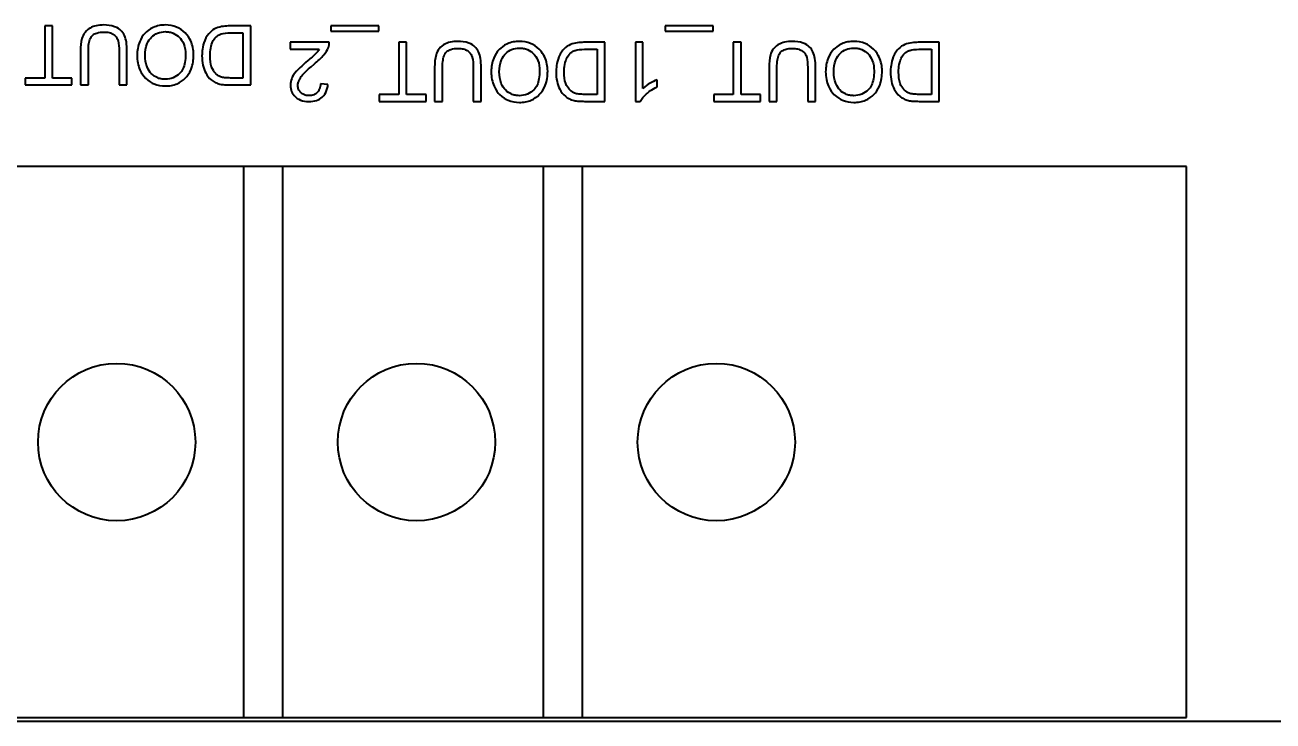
# Model space of a CAD drawing. Header units: millimetres. Extents: x 0 to 5945, y 0 to 4205.
# Drawn here: x 1661.34 to 1693.06, y 219.62 to 237.31 of the extents above; entities that cross this region are included whole.
import ezdxf

# ---------------------------------------------------------------- set-up
doc = ezdxf.new("R2010")
doc.units = ezdxf.units.MM
doc.header["$LTSCALE"] = 5
doc.layers.add('가시적인 것(ISO)', color=3, linetype='Continuous', lineweight=40)

msp = doc.modelspace()

# ---------------------------------------------------------------- linework, layer by layer
at = {"layer": '가시적인 것(ISO)'}
for p, q in [((1662.036, 237.289), (1661.837, 237.289)), ((1661.837, 237.289), (1661.837, 235.966)), ((1662.036, 235.966), (1662.036, 237.289)), ((1667.075, 237.289), (1666.534, 237.289)), ((1667.075, 235.789), (1667.075, 237.289)), ((1670.33, 237.289), (1669.109, 237.289)), ((1669.109, 237.289), (1669.109, 237.156)), ((1670.33, 237.156), (1670.33, 237.289)), ((1678.83, 237.289), (1677.609, 237.289)), ((1677.609, 237.289), (1677.609, 237.156)), ((1678.83, 237.156), (1678.83, 237.289)), ((1666.556, 237.112), (1666.877, 237.112)), ((1666.877, 237.112), (1666.877, 235.966)), ((1669.109, 237.156), (1670.33, 237.156)), ((1677.609, 237.156), (1678.83, 237.156)), ((1662.748, 236.656), (1662.748, 235.789)), ((1662.947, 235.789), (1662.947, 236.655)), ((1663.729, 236.655), (1663.729, 235.789)), ((1663.928, 235.789), (1663.928, 236.656)), ((1669.071, 236.873), (1668.079, 236.873)), ((1668.079, 236.873), (1668.079, 236.696)), ((1668.079, 236.696), (1668.814, 236.696)), ((1671.036, 236.873), (1670.837, 236.873)), ((1670.837, 236.873), (1670.837, 235.55)), ((1671.036, 235.55), (1671.036, 236.873)), ((1676.075, 236.873), (1675.534, 236.873)), ((1675.556, 236.696), (1675.877, 236.696)), ((1675.877, 236.696), (1675.877, 235.55)), ((1676.075, 235.373), (1676.075, 236.873)), ((1677.038, 236.873), (1676.854, 236.873)), ((1676.854, 236.873), (1676.854, 235.367)), ((1677.038, 235.7), (1677.038, 236.873)), ((1679.536, 236.873), (1679.337, 236.873)), ((1679.337, 236.873), (1679.337, 235.55)), ((1679.536, 235.55), (1679.536, 236.873)), ((1684.575, 236.873), (1684.034, 236.873)), ((1684.056, 236.696), (1684.377, 236.696)), ((1684.377, 236.696), (1684.377, 235.55)), ((1684.575, 235.373), (1684.575, 236.873)), ((1671.748, 236.24), (1671.748, 235.373)), ((1671.947, 235.373), (1671.947, 236.238)), ((1672.729, 236.238), (1672.729, 235.373)), ((1672.928, 235.373), (1672.928, 236.24)), ((1680.248, 236.24), (1680.248, 235.373)), ((1680.447, 235.373), (1680.447, 236.238)), ((1681.229, 236.238), (1681.229, 235.373)), ((1681.428, 235.373), (1681.428, 236.24)), ((1661.837, 235.966), (1661.341, 235.966)), ((1661.341, 235.966), (1661.341, 235.789)), ((1661.341, 235.789), (1662.53, 235.789)), ((1662.53, 235.966), (1662.036, 235.966)), ((1662.53, 235.789), (1662.53, 235.966)), ((1662.748, 235.789), (1662.947, 235.789)), ((1663.729, 235.789), (1663.928, 235.789)), ((1666.559, 235.789), (1667.075, 235.789)), ((1666.877, 235.966), (1666.561, 235.966)), ((1669.036, 235.801), (1668.846, 235.82)), ((1677.406, 235.743), (1677.406, 235.922)), ((1670.837, 235.55), (1670.341, 235.55)), ((1670.341, 235.55), (1670.341, 235.373)), ((1670.341, 235.373), (1671.53, 235.373)), ((1671.53, 235.55), (1671.036, 235.55)), ((1671.53, 235.373), (1671.53, 235.55)), ((1671.748, 235.373), (1671.947, 235.373)), ((1672.729, 235.373), (1672.928, 235.373)), ((1675.559, 235.373), (1676.075, 235.373)), ((1675.877, 235.55), (1675.561, 235.55)), ((1679.337, 235.55), (1678.841, 235.55)), ((1678.841, 235.55), (1678.841, 235.373)), ((1678.841, 235.373), (1680.03, 235.373)), ((1680.03, 235.55), (1679.536, 235.55)), ((1680.03, 235.373), (1680.03, 235.55)), ((1680.248, 235.373), (1680.447, 235.373)), ((1681.229, 235.373), (1681.428, 235.373)), ((1684.059, 235.373), (1684.575, 235.373)), ((1684.377, 235.55), (1684.061, 235.55)), ((1676.854, 235.367), (1676.973, 235.367)), ((1666.887, 233.713), (1660.267, 233.713)), ((1666.887, 233.713), (1666.887, 219.713)), ((1667.887, 233.713), (1666.887, 233.713)), ((1667.887, 219.713), (1667.887, 233.713)), ((1674.507, 233.713), (1667.887, 233.713)), ((1674.507, 233.713), (1674.507, 219.713)), ((1675.507, 233.713), (1674.507, 233.713)), ((1675.507, 219.713), (1675.507, 233.713)), ((1690.856, 233.713), (1675.507, 233.713)), ((1690.856, 219.713), (1690.856, 233.713)), ((1574.737, 219.623), (1744.737, 219.623)), ((1660.267, 219.713), (1666.887, 219.713)), ((1666.887, 219.713), (1667.887, 219.713)), ((1667.887, 219.713), (1674.507, 219.713)), ((1674.507, 219.713), (1675.507, 219.713)), ((1675.507, 219.713), (1690.856, 219.713))]:
    msp.add_line(p, q, dxfattribs=at)
for centre in [(1663.667, 226.713), (1671.287, 226.713), (1678.907, 226.713)]:
    msp.add_circle(centre, 2, dxfattribs=at)
for points, knots in [([(1663.335, 237.314), (1663.271, 237.314), (1663.206, 237.309), (1663.09, 237.282), (1663.039, 237.264), (1662.97, 237.223), (1662.912, 237.187), (1662.822, 237.074), (1662.799, 237.022), (1662.757, 236.877), (1662.748, 236.766), (1662.748, 236.656)], [-0.1827395, -0.1827395, -0.1827395, -0.1827395, -0.1243095, -0.1243095, -0.0742781, -0.0742781, -0.0514626, -0.0514626, -0.0329561, -0.0329561, 0, 0, 0, 0]), ([(1663.928, 236.656), (1663.928, 236.73), (1663.924, 236.807), (1663.903, 236.936), (1663.888, 236.995), (1663.841, 237.097), (1663.81, 237.14), (1663.74, 237.205), (1663.692, 237.242), (1663.527, 237.303), (1663.428, 237.314), (1663.335, 237.314)], [-0.1666428, -0.1666428, -0.1666428, -0.1666428, -0.120317, -0.120317, -0.0849202, -0.0849202, -0.0527526, -0.0527526, -0.028158, -0.028158, 0, 0, 0, 0]), ([(1664.903, 237.314), (1664.85, 237.314), (1664.797, 237.309), (1664.693, 237.287), (1664.644, 237.271), (1664.493, 237.203), (1664.43, 237.148), (1664.327, 237.045), (1664.282, 236.963), (1664.206, 236.779), (1664.186, 236.662), (1664.186, 236.541)], [-0.08052814, -0.08052814, -0.08052814, -0.08052814, -0.075448, -0.075448, -0.0704261, -0.0704261, -0.05969695, -0.05969695, -0.03604414, -0.03604414, 0, 0, 0, 0]), ([(1665.621, 236.559), (1665.621, 236.619), (1665.615, 236.679), (1665.59, 236.797), (1665.572, 236.853), (1665.52, 236.969), (1665.477, 237.045), (1665.342, 237.178), (1665.268, 237.227), (1665.098, 237.298), (1665.002, 237.314), (1664.903, 237.314)], [-0.1419282, -0.1419282, -0.1419282, -0.1419282, -0.11405, -0.11405, -0.0863552, -0.0863552, -0.0554723, -0.0554723, -0.0295193, -0.0295193, 0, 0, 0, 0]), ([(1666.534, 237.289), (1666.437, 237.289), (1666.311, 237.28), (1666.137, 237.207), (1666.087, 237.173), (1665.993, 237.079), (1665.946, 237.019), (1665.844, 236.767), (1665.835, 236.624), (1665.835, 236.531)], [-0.1013045, -0.1013045, -0.1013045, -0.1013045, -0.0660401, -0.0660401, -0.0467074, -0.0467074, -0.0277304, -0.0277304, 0, 0, 0, 0]), ([(1662.947, 236.655), (1662.947, 236.717), (1662.95, 236.783), (1662.969, 236.89), (1662.981, 236.937), (1663.018, 237.011), (1663.036, 237.034), (1663.088, 237.078), (1663.122, 237.096), (1663.219, 237.128), (1663.288, 237.135), (1663.352, 237.135)], [-0.06580544, -0.06580544, -0.06580544, -0.06580544, -0.05062257, -0.05062257, -0.03951225, -0.03951225, -0.0306635, -0.0306635, -0.01915675, -0.01915675, 0, 0, 0, 0]), ([(1663.352, 237.135), (1663.393, 237.135), (1663.434, 237.131), (1663.519, 237.11), (1663.552, 237.094), (1663.606, 237.062), (1663.632, 237.039), (1663.683, 236.973), (1663.697, 236.935), (1663.724, 236.835), (1663.729, 236.742), (1663.729, 236.655)], [-0.0552723, -0.0552723, -0.0552723, -0.0552723, -0.05006966, -0.05006966, -0.04418631, -0.04418631, -0.03650006, -0.03650006, -0.02622502, -0.02622502, 0, 0, 0, 0]), ([(1664.391, 236.539), (1664.391, 236.642), (1664.405, 236.749), (1664.474, 236.913), (1664.513, 236.965), (1664.599, 237.05), (1664.649, 237.083), (1664.768, 237.133), (1664.836, 237.144), (1664.904, 237.144)], [-0.08165834, -0.08165834, -0.08165834, -0.08165834, -0.05685822, -0.05685822, -0.03882835, -0.03882835, -0.0205962, -0.0205962, 0, 0, 0, 0]), ([(1664.904, 237.144), (1664.94, 237.144), (1664.975, 237.141), (1665.043, 237.128), (1665.075, 237.118), (1665.165, 237.08), (1665.217, 237.043), (1665.295, 236.964), (1665.338, 236.911), (1665.404, 236.744), (1665.417, 236.652), (1665.417, 236.561)], [-0.1304948, -0.1304948, -0.1304948, -0.1304948, -0.1101568, -0.1101568, -0.0908219, -0.0908219, -0.0538229, -0.0538229, -0.0272604, -0.0272604, 0, 0, 0, 0]), ([(1666.04, 236.528), (1666.04, 236.594), (1666.044, 236.663), (1666.07, 236.801), (1666.09, 236.851), (1666.127, 236.93), (1666.154, 236.972), (1666.189, 237.007)], [-0.03646535, -0.03646535, -0.03646535, -0.03646535, -0.02628406, -0.02628406, -0.01488015, -0.01488015, 0, 0, 0, 0]), ([(1666.189, 237.007), (1666.207, 237.024), (1666.226, 237.039), (1666.276, 237.068), (1666.305, 237.079), (1666.386, 237.105), (1666.468, 237.112), (1666.556, 237.112)], [-0.03972134, -0.03972134, -0.03972134, -0.03972134, -0.03404767, -0.03404767, -0.02637667, -0.02637667, 0, 0, 0, 0]), ([(1668.814, 236.696), (1668.792, 236.66), (1668.766, 236.626), (1668.672, 236.527), (1668.597, 236.468), (1668.524, 236.408)], [-0.04103729, -0.04103729, -0.04103729, -0.04103729, -0.02838873, -0.02838873, 0, 0, 0, 0]), ([(1668.686, 236.318), (1668.783, 236.398), (1668.872, 236.479), (1668.983, 236.612), (1669.023, 236.675), (1669.049, 236.745)], [-0.05177971, -0.05177971, -0.05177971, -0.05177971, -0.02233854, -0.02233854, 0, 0, 0, 0]), ([(1669.049, 236.745), (1669.057, 236.765), (1669.063, 236.786), (1669.07, 236.829), (1669.071, 236.851), (1669.071, 236.873)], [-0.01312176, -0.01312176, -0.01312176, -0.01312176, -0.00656352, -0.00656352, 0, 0, 0, 0]), ([(1672.335, 236.898), (1672.271, 236.898), (1672.206, 236.893), (1672.09, 236.866), (1672.039, 236.847), (1671.97, 236.807), (1671.912, 236.771), (1671.822, 236.658), (1671.799, 236.606), (1671.757, 236.461), (1671.748, 236.349), (1671.748, 236.24)], [-0.1827395, -0.1827395, -0.1827395, -0.1827395, -0.1243095, -0.1243095, -0.0742781, -0.0742781, -0.0514626, -0.0514626, -0.0329561, -0.0329561, 0, 0, 0, 0]), ([(1671.947, 236.238), (1671.947, 236.301), (1671.95, 236.367), (1671.969, 236.473), (1671.981, 236.521), (1672.018, 236.594), (1672.036, 236.618), (1672.088, 236.662), (1672.122, 236.68), (1672.219, 236.712), (1672.288, 236.719), (1672.352, 236.719)], [-0.06580544, -0.06580544, -0.06580544, -0.06580544, -0.05062257, -0.05062257, -0.03951225, -0.03951225, -0.0306635, -0.0306635, -0.01915675, -0.01915675, 0, 0, 0, 0]), ([(1672.928, 236.24), (1672.928, 236.313), (1672.924, 236.391), (1672.903, 236.52), (1672.888, 236.578), (1672.841, 236.681), (1672.81, 236.724), (1672.74, 236.789), (1672.692, 236.826), (1672.527, 236.887), (1672.428, 236.898), (1672.335, 236.898)], [-0.1666428, -0.1666428, -0.1666428, -0.1666428, -0.120317, -0.120317, -0.0849202, -0.0849202, -0.0527526, -0.0527526, -0.028158, -0.028158, 0, 0, 0, 0]), ([(1672.352, 236.719), (1672.393, 236.719), (1672.434, 236.715), (1672.519, 236.694), (1672.552, 236.678), (1672.606, 236.646), (1672.632, 236.623), (1672.683, 236.557), (1672.697, 236.519), (1672.724, 236.419), (1672.729, 236.326), (1672.729, 236.238)], [-0.0552723, -0.0552723, -0.0552723, -0.0552723, -0.05006966, -0.05006966, -0.04418631, -0.04418631, -0.03650006, -0.03650006, -0.02622502, -0.02622502, 0, 0, 0, 0]), ([(1673.903, 236.898), (1673.85, 236.898), (1673.797, 236.893), (1673.693, 236.871), (1673.644, 236.855), (1673.493, 236.787), (1673.43, 236.732), (1673.327, 236.628), (1673.282, 236.547), (1673.206, 236.363), (1673.186, 236.245), (1673.186, 236.125)], [-0.08052814, -0.08052814, -0.08052814, -0.08052814, -0.075448, -0.075448, -0.0704261, -0.0704261, -0.05969695, -0.05969695, -0.03604414, -0.03604414, 0, 0, 0, 0]), ([(1673.391, 236.123), (1673.391, 236.226), (1673.405, 236.333), (1673.474, 236.497), (1673.513, 236.549), (1673.599, 236.634), (1673.649, 236.667), (1673.768, 236.717), (1673.836, 236.728), (1673.904, 236.728)], [-0.08165834, -0.08165834, -0.08165834, -0.08165834, -0.05685822, -0.05685822, -0.03882835, -0.03882835, -0.0205962, -0.0205962, 0, 0, 0, 0]), ([(1674.621, 236.142), (1674.621, 236.203), (1674.615, 236.263), (1674.59, 236.38), (1674.572, 236.437), (1674.52, 236.553), (1674.477, 236.629), (1674.342, 236.762), (1674.268, 236.811), (1674.098, 236.882), (1674.002, 236.898), (1673.903, 236.898)], [-0.1419282, -0.1419282, -0.1419282, -0.1419282, -0.11405, -0.11405, -0.0863552, -0.0863552, -0.0554723, -0.0554723, -0.0295193, -0.0295193, 0, 0, 0, 0]), ([(1673.904, 236.728), (1673.94, 236.728), (1673.975, 236.725), (1674.043, 236.712), (1674.075, 236.702), (1674.165, 236.664), (1674.217, 236.627), (1674.295, 236.548), (1674.338, 236.494), (1674.404, 236.328), (1674.417, 236.236), (1674.417, 236.145)], [-0.1304948, -0.1304948, -0.1304948, -0.1304948, -0.1101568, -0.1101568, -0.0908219, -0.0908219, -0.0538229, -0.0538229, -0.0272604, -0.0272604, 0, 0, 0, 0]), ([(1675.534, 236.873), (1675.437, 236.873), (1675.311, 236.863), (1675.137, 236.791), (1675.087, 236.757), (1674.993, 236.663), (1674.946, 236.602), (1674.844, 236.351), (1674.835, 236.207), (1674.835, 236.115)], [-0.1013045, -0.1013045, -0.1013045, -0.1013045, -0.0660401, -0.0660401, -0.0467074, -0.0467074, -0.0277304, -0.0277304, 0, 0, 0, 0]), ([(1675.189, 236.591), (1675.207, 236.608), (1675.226, 236.623), (1675.276, 236.652), (1675.305, 236.662), (1675.386, 236.689), (1675.468, 236.696), (1675.556, 236.696)], [-0.03972134, -0.03972134, -0.03972134, -0.03972134, -0.03404767, -0.03404767, -0.02637667, -0.02637667, 0, 0, 0, 0]), ([(1680.835, 236.898), (1680.771, 236.898), (1680.706, 236.893), (1680.59, 236.866), (1680.539, 236.847), (1680.47, 236.807), (1680.412, 236.771), (1680.322, 236.658), (1680.299, 236.606), (1680.257, 236.461), (1680.248, 236.349), (1680.248, 236.24)], [-0.1827395, -0.1827395, -0.1827395, -0.1827395, -0.1243095, -0.1243095, -0.0742781, -0.0742781, -0.0514626, -0.0514626, -0.0329561, -0.0329561, 0, 0, 0, 0]), ([(1680.447, 236.238), (1680.447, 236.301), (1680.45, 236.367), (1680.469, 236.473), (1680.481, 236.521), (1680.518, 236.594), (1680.536, 236.618), (1680.588, 236.662), (1680.622, 236.68), (1680.719, 236.712), (1680.788, 236.719), (1680.852, 236.719)], [-0.06580544, -0.06580544, -0.06580544, -0.06580544, -0.05062257, -0.05062257, -0.03951225, -0.03951225, -0.0306635, -0.0306635, -0.01915675, -0.01915675, 0, 0, 0, 0]), ([(1681.428, 236.24), (1681.428, 236.313), (1681.424, 236.391), (1681.403, 236.52), (1681.388, 236.578), (1681.341, 236.681), (1681.31, 236.724), (1681.24, 236.789), (1681.192, 236.826), (1681.027, 236.887), (1680.928, 236.898), (1680.835, 236.898)], [-0.1666428, -0.1666428, -0.1666428, -0.1666428, -0.120317, -0.120317, -0.0849202, -0.0849202, -0.0527526, -0.0527526, -0.028158, -0.028158, 0, 0, 0, 0]), ([(1680.852, 236.719), (1680.893, 236.719), (1680.934, 236.715), (1681.019, 236.694), (1681.052, 236.678), (1681.106, 236.646), (1681.132, 236.623), (1681.183, 236.557), (1681.197, 236.519), (1681.224, 236.419), (1681.229, 236.326), (1681.229, 236.238)], [-0.0552723, -0.0552723, -0.0552723, -0.0552723, -0.05006966, -0.05006966, -0.04418631, -0.04418631, -0.03650006, -0.03650006, -0.02622502, -0.02622502, 0, 0, 0, 0]), ([(1682.403, 236.898), (1682.35, 236.898), (1682.297, 236.893), (1682.193, 236.871), (1682.144, 236.855), (1681.993, 236.787), (1681.93, 236.732), (1681.827, 236.628), (1681.782, 236.547), (1681.706, 236.363), (1681.686, 236.245), (1681.686, 236.125)], [-0.08052814, -0.08052814, -0.08052814, -0.08052814, -0.075448, -0.075448, -0.0704261, -0.0704261, -0.05969695, -0.05969695, -0.03604414, -0.03604414, 0, 0, 0, 0]), ([(1681.891, 236.123), (1681.891, 236.226), (1681.905, 236.333), (1681.974, 236.497), (1682.013, 236.549), (1682.099, 236.634), (1682.149, 236.667), (1682.268, 236.717), (1682.336, 236.728), (1682.404, 236.728)], [-0.08165834, -0.08165834, -0.08165834, -0.08165834, -0.05685822, -0.05685822, -0.03882835, -0.03882835, -0.0205962, -0.0205962, 0, 0, 0, 0]), ([(1683.121, 236.142), (1683.121, 236.203), (1683.115, 236.263), (1683.09, 236.38), (1683.072, 236.437), (1683.02, 236.553), (1682.977, 236.629), (1682.842, 236.762), (1682.768, 236.811), (1682.598, 236.882), (1682.502, 236.898), (1682.403, 236.898)], [-0.1419282, -0.1419282, -0.1419282, -0.1419282, -0.11405, -0.11405, -0.0863552, -0.0863552, -0.0554723, -0.0554723, -0.0295193, -0.0295193, 0, 0, 0, 0]), ([(1682.404, 236.728), (1682.44, 236.728), (1682.475, 236.725), (1682.543, 236.712), (1682.575, 236.702), (1682.665, 236.664), (1682.717, 236.627), (1682.795, 236.548), (1682.838, 236.494), (1682.904, 236.328), (1682.917, 236.236), (1682.917, 236.145)], [-0.1304948, -0.1304948, -0.1304948, -0.1304948, -0.1101568, -0.1101568, -0.0908219, -0.0908219, -0.0538229, -0.0538229, -0.0272604, -0.0272604, 0, 0, 0, 0]), ([(1684.034, 236.873), (1683.937, 236.873), (1683.811, 236.863), (1683.637, 236.791), (1683.587, 236.757), (1683.493, 236.663), (1683.446, 236.602), (1683.344, 236.351), (1683.335, 236.207), (1683.335, 236.115)], [-0.1013045, -0.1013045, -0.1013045, -0.1013045, -0.0660401, -0.0660401, -0.0467074, -0.0467074, -0.0277304, -0.0277304, 0, 0, 0, 0]), ([(1683.689, 236.591), (1683.707, 236.608), (1683.726, 236.623), (1683.776, 236.652), (1683.805, 236.662), (1683.886, 236.689), (1683.968, 236.696), (1684.056, 236.696)], [-0.03972134, -0.03972134, -0.03972134, -0.03972134, -0.03404767, -0.03404767, -0.02637667, -0.02637667, 0, 0, 0, 0]), ([(1664.186, 236.541), (1664.186, 236.476), (1664.192, 236.411), (1664.216, 236.288), (1664.234, 236.229), (1664.302, 236.071), (1664.356, 236.006), (1664.478, 235.882), (1664.565, 235.839), (1664.708, 235.78), (1664.804, 235.763), (1664.903, 235.763)], [-0.06480513, -0.06480513, -0.06480513, -0.06480513, -0.05981322, -0.05981322, -0.05512545, -0.05512545, -0.04655354, -0.04655354, -0.0296574, -0.0296574, 0, 0, 0, 0]), ([(1664.902, 235.933), (1664.865, 235.933), (1664.829, 235.937), (1664.758, 235.951), (1664.724, 235.962), (1664.649, 235.996), (1664.596, 236.028), (1664.513, 236.114), (1664.473, 236.166), (1664.405, 236.34), (1664.391, 236.44), (1664.391, 236.539)], [-0.1516136, -0.1516136, -0.1516136, -0.1516136, -0.1220791, -0.1220791, -0.0935316, -0.0935316, -0.0558687, -0.0558687, -0.0298206, -0.0298206, 0, 0, 0, 0]), ([(1665.417, 236.561), (1665.417, 236.494), (1665.412, 236.424), (1665.39, 236.303), (1665.374, 236.249), (1665.329, 236.154), (1665.302, 236.114), (1665.22, 236.035), (1665.164, 235.997), (1665.04, 235.945), (1664.972, 235.933), (1664.902, 235.933)], [-0.09205293, -0.09205293, -0.09205293, -0.09205293, -0.07187986, -0.07187986, -0.05512906, -0.05512906, -0.04039251, -0.04039251, -0.02097998, -0.02097998, 0, 0, 0, 0]), ([(1664.903, 235.763), (1664.956, 235.763), (1665.008, 235.767), (1665.108, 235.786), (1665.155, 235.8), (1665.282, 235.854), (1665.353, 235.904), (1665.456, 236.01), (1665.515, 236.081), (1665.605, 236.309), (1665.621, 236.435), (1665.621, 236.559)], [-0.1914347, -0.1914347, -0.1914347, -0.1914347, -0.1588981, -0.1588981, -0.1283406, -0.1283406, -0.0734868, -0.0734868, -0.0371408, -0.0371408, 0, 0, 0, 0]), ([(1665.835, 236.531), (1665.835, 236.452), (1665.842, 236.372), (1665.874, 236.221), (1665.898, 236.155), (1665.965, 236.027), (1666.012, 235.968), (1666.072, 235.918)], [-0.06427655, -0.06427655, -0.06427655, -0.06427655, -0.04327347, -0.04327347, -0.02318587, -0.02318587, 0, 0, 0, 0]), ([(1666.305, 235.997), (1666.279, 236.007), (1666.255, 236.02), (1666.209, 236.053), (1666.188, 236.073), (1666.14, 236.128), (1666.106, 236.172), (1666.05, 236.328), (1666.04, 236.428), (1666.04, 236.528)], [-0.08863704, -0.08863704, -0.08863704, -0.08863704, -0.07259706, -0.07259706, -0.05563873, -0.05563873, -0.02994642, -0.02994642, 0, 0, 0, 0]), ([(1668.524, 236.408), (1668.352, 236.261), (1668.279, 236.186), (1668.161, 236.054), (1668.13, 235.99), (1668.093, 235.899), (1668.082, 235.842), (1668.082, 235.783)], [-0.03516027, -0.03516027, -0.03516027, -0.03516027, -0.0294768, -0.0294768, -0.01769867, -0.01769867, 0, 0, 0, 0]), ([(1675.04, 236.112), (1675.04, 236.178), (1675.044, 236.247), (1675.07, 236.385), (1675.09, 236.434), (1675.127, 236.514), (1675.154, 236.555), (1675.189, 236.591)], [-0.03646535, -0.03646535, -0.03646535, -0.03646535, -0.02628406, -0.02628406, -0.01488015, -0.01488015, 0, 0, 0, 0]), ([(1683.54, 236.112), (1683.54, 236.178), (1683.544, 236.247), (1683.57, 236.385), (1683.59, 236.434), (1683.627, 236.514), (1683.654, 236.555), (1683.689, 236.591)], [-0.03646535, -0.03646535, -0.03646535, -0.03646535, -0.02628406, -0.02628406, -0.01488015, -0.01488015, 0, 0, 0, 0]), ([(1668.271, 235.779), (1668.271, 235.816), (1668.279, 235.852), (1668.308, 235.927), (1668.331, 235.966), (1668.389, 236.044), (1668.463, 236.134), (1668.686, 236.318)], [-0.2183426, -0.2183426, -0.2183426, -0.2183426, -0.1577583, -0.1577583, -0.0869803, -0.0869803, 0, 0, 0, 0]), ([(1673.186, 236.125), (1673.186, 236.06), (1673.192, 235.995), (1673.216, 235.871), (1673.234, 235.813), (1673.302, 235.655), (1673.356, 235.59), (1673.478, 235.466), (1673.565, 235.423), (1673.708, 235.363), (1673.804, 235.347), (1673.903, 235.347)], [-0.06480513, -0.06480513, -0.06480513, -0.06480513, -0.05981322, -0.05981322, -0.05512545, -0.05512545, -0.04655354, -0.04655354, -0.0296574, -0.0296574, 0, 0, 0, 0]), ([(1673.902, 235.517), (1673.865, 235.517), (1673.829, 235.52), (1673.758, 235.535), (1673.724, 235.546), (1673.649, 235.58), (1673.596, 235.611), (1673.513, 235.697), (1673.473, 235.75), (1673.405, 235.923), (1673.391, 236.024), (1673.391, 236.123)], [-0.1516136, -0.1516136, -0.1516136, -0.1516136, -0.1220791, -0.1220791, -0.0935316, -0.0935316, -0.0558687, -0.0558687, -0.0298206, -0.0298206, 0, 0, 0, 0]), ([(1674.417, 236.145), (1674.417, 236.078), (1674.412, 236.008), (1674.39, 235.887), (1674.374, 235.832), (1674.329, 235.738), (1674.302, 235.697), (1674.22, 235.618), (1674.164, 235.581), (1674.04, 235.529), (1673.972, 235.517), (1673.902, 235.517)], [-0.09205293, -0.09205293, -0.09205293, -0.09205293, -0.07187986, -0.07187986, -0.05512906, -0.05512906, -0.04039251, -0.04039251, -0.02097998, -0.02097998, 0, 0, 0, 0]), ([(1673.903, 235.347), (1673.956, 235.347), (1674.008, 235.351), (1674.108, 235.37), (1674.155, 235.384), (1674.282, 235.438), (1674.353, 235.488), (1674.456, 235.594), (1674.515, 235.665), (1674.605, 235.893), (1674.621, 236.019), (1674.621, 236.142)], [-0.1914347, -0.1914347, -0.1914347, -0.1914347, -0.1588981, -0.1588981, -0.1283406, -0.1283406, -0.0734868, -0.0734868, -0.0371408, -0.0371408, 0, 0, 0, 0]), ([(1674.835, 236.115), (1674.835, 236.036), (1674.842, 235.956), (1674.874, 235.805), (1674.898, 235.739), (1674.965, 235.611), (1675.012, 235.552), (1675.072, 235.502)], [-0.06427655, -0.06427655, -0.06427655, -0.06427655, -0.04327347, -0.04327347, -0.02318587, -0.02318587, 0, 0, 0, 0]), ([(1675.305, 235.581), (1675.279, 235.591), (1675.255, 235.604), (1675.209, 235.637), (1675.188, 235.657), (1675.14, 235.712), (1675.106, 235.756), (1675.05, 235.912), (1675.04, 236.012), (1675.04, 236.112)], [-0.08863704, -0.08863704, -0.08863704, -0.08863704, -0.07259706, -0.07259706, -0.05563873, -0.05563873, -0.02994642, -0.02994642, 0, 0, 0, 0]), ([(1681.686, 236.125), (1681.686, 236.06), (1681.692, 235.995), (1681.716, 235.871), (1681.734, 235.813), (1681.802, 235.655), (1681.856, 235.59), (1681.978, 235.466), (1682.065, 235.423), (1682.208, 235.363), (1682.304, 235.347), (1682.403, 235.347)], [-0.06480513, -0.06480513, -0.06480513, -0.06480513, -0.05981322, -0.05981322, -0.05512545, -0.05512545, -0.04655354, -0.04655354, -0.0296574, -0.0296574, 0, 0, 0, 0]), ([(1682.402, 235.517), (1682.365, 235.517), (1682.329, 235.52), (1682.258, 235.535), (1682.224, 235.546), (1682.149, 235.58), (1682.096, 235.611), (1682.013, 235.697), (1681.973, 235.75), (1681.905, 235.923), (1681.891, 236.024), (1681.891, 236.123)], [-0.1516136, -0.1516136, -0.1516136, -0.1516136, -0.1220791, -0.1220791, -0.0935316, -0.0935316, -0.0558687, -0.0558687, -0.0298206, -0.0298206, 0, 0, 0, 0]), ([(1682.917, 236.145), (1682.917, 236.078), (1682.912, 236.008), (1682.89, 235.887), (1682.874, 235.832), (1682.829, 235.738), (1682.802, 235.697), (1682.72, 235.618), (1682.664, 235.581), (1682.54, 235.529), (1682.472, 235.517), (1682.402, 235.517)], [-0.09205293, -0.09205293, -0.09205293, -0.09205293, -0.07187986, -0.07187986, -0.05512906, -0.05512906, -0.04039251, -0.04039251, -0.02097998, -0.02097998, 0, 0, 0, 0]), ([(1682.403, 235.347), (1682.456, 235.347), (1682.508, 235.351), (1682.608, 235.37), (1682.655, 235.384), (1682.782, 235.438), (1682.853, 235.488), (1682.956, 235.594), (1683.015, 235.665), (1683.105, 235.893), (1683.121, 236.019), (1683.121, 236.142)], [-0.1914347, -0.1914347, -0.1914347, -0.1914347, -0.1588981, -0.1588981, -0.1283406, -0.1283406, -0.0734868, -0.0734868, -0.0371408, -0.0371408, 0, 0, 0, 0]), ([(1683.335, 236.115), (1683.335, 236.036), (1683.342, 235.956), (1683.374, 235.805), (1683.398, 235.739), (1683.465, 235.611), (1683.512, 235.552), (1683.572, 235.502)], [-0.06427655, -0.06427655, -0.06427655, -0.06427655, -0.04327347, -0.04327347, -0.02318587, -0.02318587, 0, 0, 0, 0]), ([(1683.805, 235.581), (1683.779, 235.591), (1683.755, 235.604), (1683.709, 235.637), (1683.688, 235.657), (1683.64, 235.712), (1683.606, 235.756), (1683.55, 235.912), (1683.54, 236.012), (1683.54, 236.112)], [-0.08863704, -0.08863704, -0.08863704, -0.08863704, -0.07259706, -0.07259706, -0.05563873, -0.05563873, -0.02994642, -0.02994642, 0, 0, 0, 0]), ([(1666.072, 235.918), (1666.102, 235.892), (1666.136, 235.87), (1666.21, 235.834), (1666.25, 235.82), (1666.291, 235.811)], [-0.02477761, -0.02477761, -0.02477761, -0.02477761, -0.01271181, -0.01271181, 0, 0, 0, 0]), ([(1666.291, 235.811), (1666.327, 235.802), (1666.368, 235.798), (1666.455, 235.79), (1666.508, 235.789), (1666.559, 235.789)], [-0.02610579, -0.02610579, -0.02610579, -0.02610579, -0.0151034, -0.0151034, 0, 0, 0, 0]), ([(1666.561, 235.966), (1666.512, 235.966), (1666.458, 235.968), (1666.372, 235.978), (1666.335, 235.986), (1666.305, 235.997)], [-0.02271504, -0.02271504, -0.02271504, -0.02271504, -0.00972271, -0.00972271, 0, 0, 0, 0]), ([(1668.082, 235.783), (1668.082, 235.727), (1668.091, 235.673), (1668.133, 235.572), (1668.164, 235.529), (1668.228, 235.467), (1668.271, 235.431), (1668.405, 235.377), (1668.477, 235.367), (1668.549, 235.367)], [-0.1091803, -0.1091803, -0.1091803, -0.1091803, -0.0754246, -0.0754246, -0.0432877, -0.0432877, -0.0215861, -0.0215861, 0, 0, 0, 0]), ([(1668.554, 235.519), (1668.531, 235.519), (1668.508, 235.521), (1668.466, 235.529), (1668.445, 235.535), (1668.403, 235.554), (1668.372, 235.571), (1668.32, 235.625), (1668.302, 235.65), (1668.277, 235.711), (1668.271, 235.745), (1668.271, 235.779)], [-0.05529017, -0.05529017, -0.05529017, -0.05529017, -0.04364616, -0.04364616, -0.0328661, -0.0328661, -0.0197072, -0.0197072, -0.01028467, -0.01028467, 0, 0, 0, 0]), ([(1668.549, 235.367), (1668.616, 235.367), (1668.684, 235.375), (1668.799, 235.414), (1668.845, 235.44), (1668.915, 235.5), (1668.952, 235.538), (1669.014, 235.66), (1669.03, 235.73), (1669.036, 235.801)], [-0.1036663, -0.1036663, -0.1036663, -0.1036663, -0.0688957, -0.0688957, -0.0410421, -0.0410421, -0.0211527, -0.0211527, 0, 0, 0, 0]), ([(1668.846, 235.82), (1668.846, 235.773), (1668.839, 235.726), (1668.804, 235.642), (1668.782, 235.615), (1668.74, 235.573), (1668.711, 235.555), (1668.639, 235.526), (1668.597, 235.519), (1668.554, 235.519)], [-0.03879416, -0.03879416, -0.03879416, -0.03879416, -0.03076592, -0.03076592, -0.0232504, -0.0232504, -0.01285481, -0.01285481, 0, 0, 0, 0]), ([(1676.973, 235.367), (1677.008, 235.44), (1677.069, 235.507), (1677.179, 235.606), (1677.265, 235.677), (1677.406, 235.743)], [-0.1204348, -0.1204348, -0.1204348, -0.1204348, -0.0467866, -0.0467866, 0, 0, 0, 0]), ([(1677.406, 235.922), (1677.34, 235.897), (1677.272, 235.862), (1677.175, 235.805), (1677.1, 235.759), (1677.038, 235.7)], [-0.06797462, -0.06797462, -0.06797462, -0.06797462, -0.02573644, -0.02573644, 0, 0, 0, 0]), ([(1675.072, 235.502), (1675.102, 235.476), (1675.136, 235.454), (1675.21, 235.418), (1675.25, 235.404), (1675.291, 235.395)], [-0.02477761, -0.02477761, -0.02477761, -0.02477761, -0.01271181, -0.01271181, 0, 0, 0, 0]), ([(1675.291, 235.395), (1675.327, 235.386), (1675.368, 235.381), (1675.455, 235.374), (1675.508, 235.373), (1675.559, 235.373)], [-0.02610579, -0.02610579, -0.02610579, -0.02610579, -0.0151034, -0.0151034, 0, 0, 0, 0]), ([(1675.561, 235.55), (1675.512, 235.55), (1675.458, 235.552), (1675.372, 235.562), (1675.335, 235.569), (1675.305, 235.581)], [-0.02271504, -0.02271504, -0.02271504, -0.02271504, -0.00972271, -0.00972271, 0, 0, 0, 0]), ([(1683.572, 235.502), (1683.602, 235.476), (1683.636, 235.454), (1683.71, 235.418), (1683.75, 235.404), (1683.791, 235.395)], [-0.02477761, -0.02477761, -0.02477761, -0.02477761, -0.01271181, -0.01271181, 0, 0, 0, 0]), ([(1683.791, 235.395), (1683.827, 235.386), (1683.868, 235.381), (1683.955, 235.374), (1684.008, 235.373), (1684.059, 235.373)], [-0.02610579, -0.02610579, -0.02610579, -0.02610579, -0.0151034, -0.0151034, 0, 0, 0, 0]), ([(1684.061, 235.55), (1684.012, 235.55), (1683.958, 235.552), (1683.872, 235.562), (1683.835, 235.569), (1683.805, 235.581)], [-0.02271504, -0.02271504, -0.02271504, -0.02271504, -0.00972271, -0.00972271, 0, 0, 0, 0])]:
    msp.add_open_spline(points, degree=3, knots=knots, dxfattribs=at)

doc.saveas('drawing.dxf')
